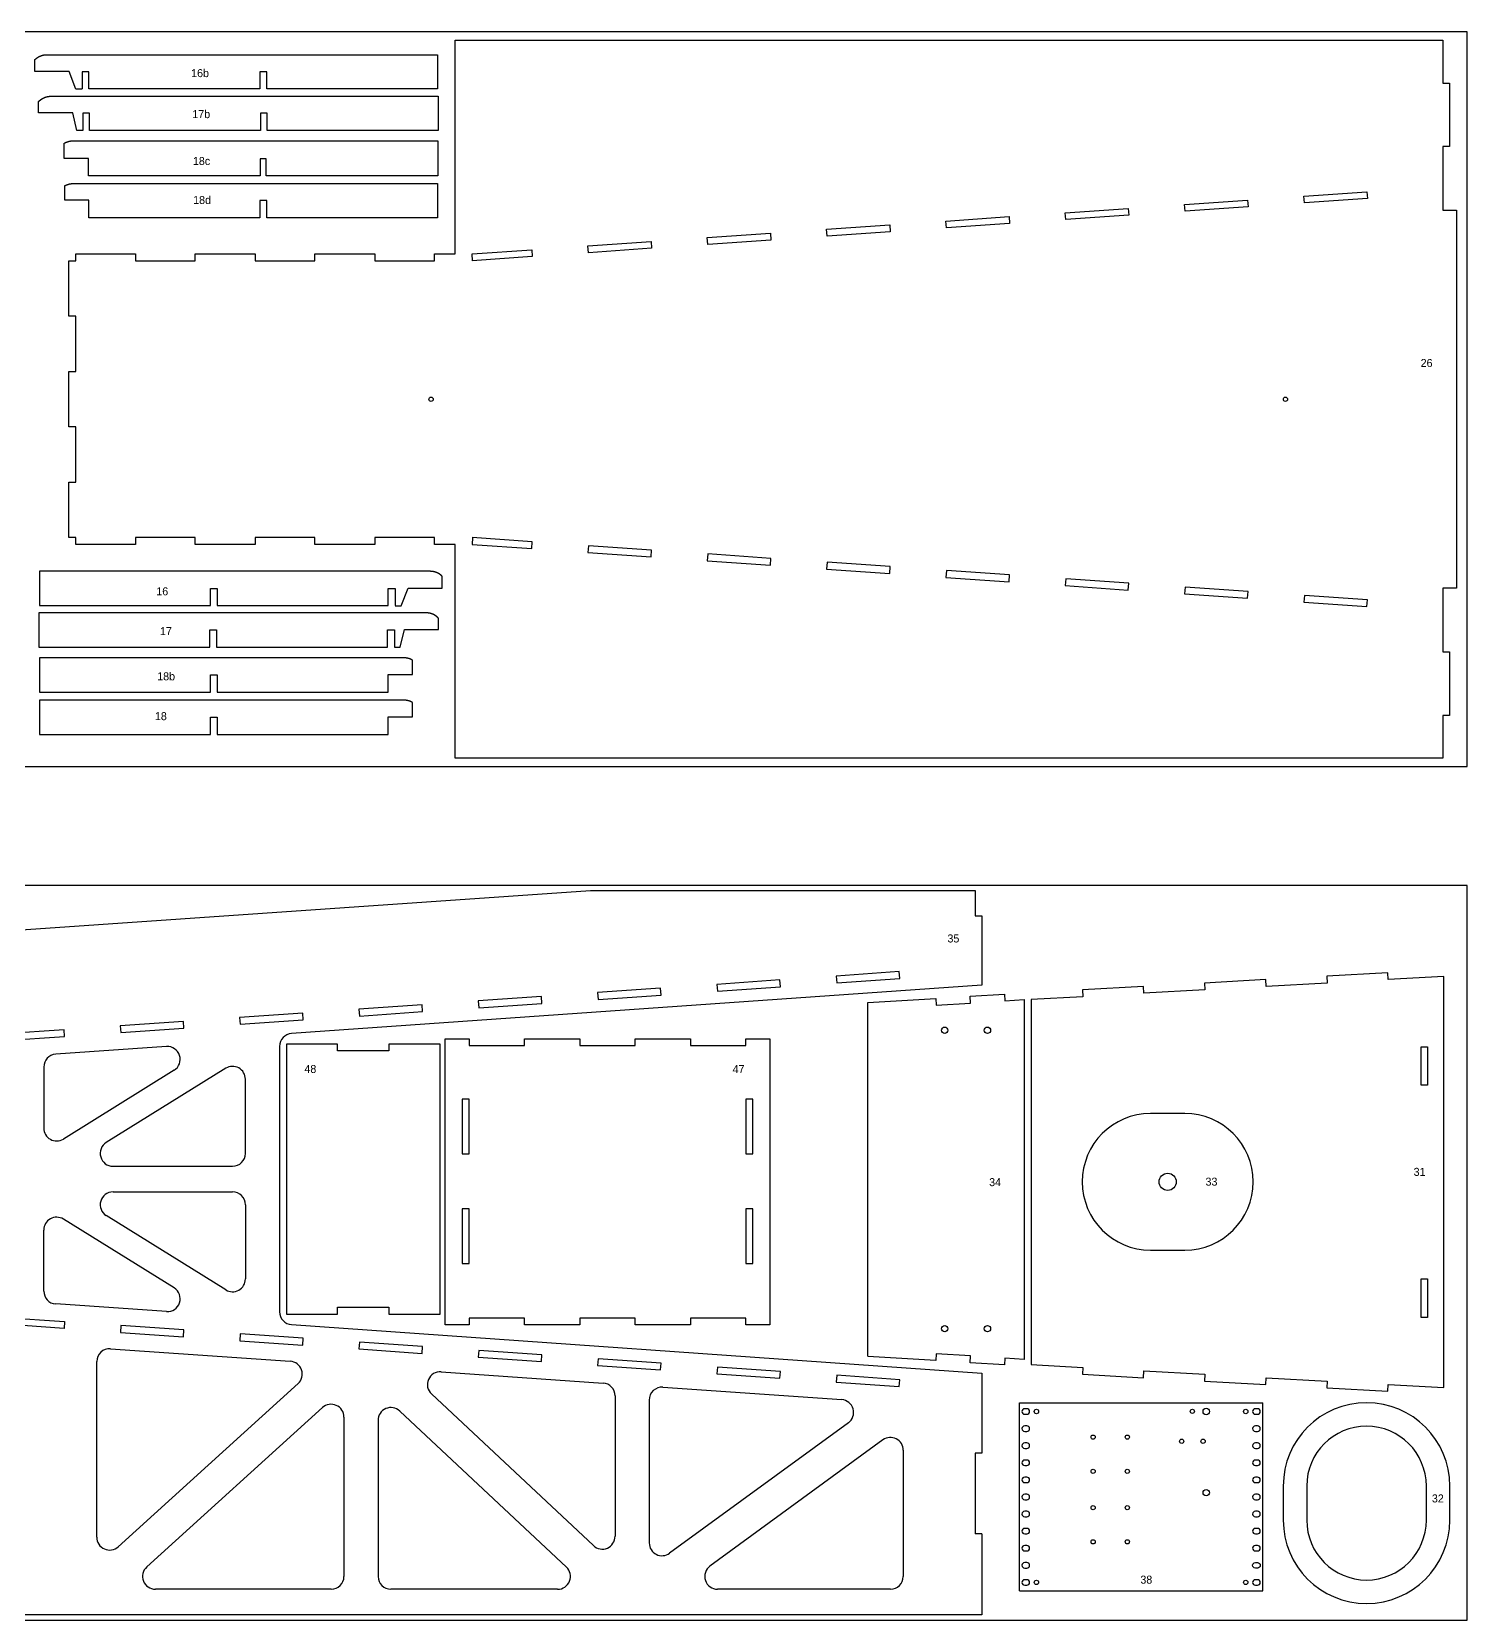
# Model space of a CAD drawing. Header units: inches. Extents: x -955 to -701, y -2104 to -1714.
# Drawn here: x -876.2 to -792.2, y -1899.4 to -1806.4 of the extents above; entities that cross this region are included whole.
import ezdxf

# ---------------------------------------------------------------- set-up
doc = ezdxf.new("R2010")
doc.units = ezdxf.units.IN
doc.header["$LTSCALE"] = 0.1
doc.header["$MEASUREMENT"] = 0
doc.layers.add('cockpit', color=1, linetype='Continuous', lineweight=20)
doc.layers.add('pic', color=1, linetype='Continuous')

msp = doc.modelspace()

# ---------------------------------------------------------------- linework, layer by layer
at = {"color": 7, "linetype": 'Continuous', "lineweight": 25}
for p, q in [((-868.28422, -1865.82681), (-874.76867, -1866.27737)), ((-875.46668, -1867.02557), (-875.46668, -1870.60105)), ((-867.83662, -1867.21218), (-874.32107, -1871.23822)), ((-864.81229, -1867.10004), (-871.8106, -1871.44513)), ((-863.66668, -1872.08231), (-863.66668, -1867.73722)), ((-871.41499, -1872.83231), (-864.41668, -1872.83231)), ((-871.41499, -1874.33231), (-864.41668, -1874.33231)), ((-863.66668, -1875.08231), (-863.66668, -1879.42739)), ((-875.46668, -1880.13904), (-875.46668, -1876.56356)), ((-867.83662, -1879.95243), (-874.32107, -1875.92639)), ((-864.81229, -1880.06457), (-871.8106, -1875.71948)), ((-868.28422, -1881.3378), (-874.76867, -1880.88724)), ((-871.56469, -1883.51536), (-861.03787, -1884.24681)), ((-872.36668, -1894.54059), (-872.36668, -1884.26356)), ((-852.21417, -1884.85992), (-842.73136, -1885.51882)), ((-860.58606, -1885.5506), (-871.11288, -1895.09618)), ((-839.23136, -1885.76202), (-828.76713, -1886.48912)), ((-843.29587, -1895.0316), (-852.77868, -1886.15568)), ((-842.03335, -1886.26702), (-842.03335, -1894.48403)), ((-840.03335, -1886.51021), (-840.03335, -1894.86991)), ((-818.37239, -1886.68332), (-804.12239, -1886.68332)), ((-818.37239, -1897.68332), (-818.37239, -1886.68332)), ((-804.12239, -1897.68332), (-804.12239, -1886.68332)), ((-859.15382, -1886.95169), (-869.4382, -1896.27743)), ((-857.90001, -1887.50728), (-857.90001, -1896.83302)), ((-855.90001, -1887.7028), (-855.90001, -1896.83302)), ((-844.88299, -1896.28546), (-854.63749, -1887.15524)), ((-828.37714, -1887.84325), (-838.84138, -1895.47585)), ((-826.35865, -1888.84646), (-836.47742, -1896.22708)), ((-825.16668, -1889.4524), (-825.16668, -1896.83302)), ((-820.56668, -1894.3474), (-820.96668, -1894.3474)), ((-858.65001, -1897.58302), (-868.9344, -1897.58302)), ((-845.39551, -1897.58302), (-855.15001, -1897.58302)), ((-825.91668, -1897.58302), (-836.03545, -1897.58302)), ((-818.37239, -1897.68332), (-804.12239, -1897.68332))]:
    msp.add_line(p, q, dxfattribs=at)
for points in [[(-873.2219, -1809.81088), (-873.58498, -1809.81088), (-873.98643, -1808.77003), (-875.98643, -1808.77003), (-875.98643, -1808.08445), (-875.98217, -1808.08013), (-875.97789, -1808.07584), (-875.97358, -1808.07157), (-875.96923, -1808.06733), (-875.96486, -1808.06312), (-875.96047, -1808.05893), (-875.95604, -1808.05476), (-875.95159, -1808.05063), (-875.9471, -1808.04651), (-875.9426, -1808.04243), (-875.93806, -1808.03837), (-875.9335, -1808.03434), (-875.92891, -1808.03034), (-875.9243, -1808.02636), (-875.91966, -1808.02241), (-875.91499, -1808.01849), (-875.9103, -1808.0146), (-875.90558, -1808.01073), (-875.90084, -1808.0069), (-875.89608, -1808.00309), (-875.89129, -1807.99931), (-875.88648, -1807.99556), (-875.88164, -1807.99184), (-875.87679, -1807.98815), (-875.8719, -1807.98449), (-875.867, -1807.98086), (-875.86207, -1807.97726), (-875.85713, -1807.97369), (-875.85216, -1807.97015), (-875.84716, -1807.96664), (-875.84215, -1807.96316), (-875.83712, -1807.95971), (-875.83206, -1807.9563), (-875.82699, -1807.95291), (-875.82189, -1807.94956), (-875.81678, -1807.94624), (-875.81165, -1807.94295), (-875.80649, -1807.93969), (-875.80132, -1807.93647), (-875.79613, -1807.93328), (-875.79092, -1807.93012), (-875.7857, -1807.92699), (-875.78045, -1807.9239), (-875.77519, -1807.92084), (-875.76991, -1807.91782), (-875.76461, -1807.91483), (-875.7593, -1807.91187), (-875.75397, -1807.90895), (-875.74863, -1807.90606), (-875.74326, -1807.90321), (-875.73789, -1807.90039), (-875.7325, -1807.89761), (-875.72709, -1807.89487), (-875.72167, -1807.89215), (-875.71623, -1807.88948), (-875.71077, -1807.88684), (-875.7053, -1807.88423), (-875.6998, -1807.88165), (-875.69429, -1807.87911), (-875.68876, -1807.8766), (-875.68321, -1807.87413), (-875.67764, -1807.87168), (-875.67206, -1807.86928), (-875.66646, -1807.8669), (-875.66084, -1807.86457), (-875.65521, -1807.86226), (-875.64956, -1807.85999), (-875.64389, -1807.85775), (-875.63821, -1807.85555), (-875.63251, -1807.85339), (-875.6268, -1807.85125), (-875.62108, -1807.84916), (-875.61534, -1807.8471), (-875.60959, -1807.84507), (-875.60383, -1807.84308), (-875.59805, -1807.84112), (-875.59226, -1807.8392), (-875.58646, -1807.83731), (-875.58064, -1807.83546), (-875.57482, -1807.83365), (-875.56898, -1807.83187), (-875.56313, -1807.83012), (-875.55727, -1807.82842), (-875.5514, -1807.82675), (-875.54553, -1807.82511), (-875.53964, -1807.82351), (-875.53374, -1807.82195), (-875.52783, -1807.82042), (-875.52192, -1807.81893), (-875.516, -1807.81748), (-875.51007, -1807.81606), (-875.50413, -1807.81468), (-875.49818, -1807.81334), (-875.49223, -1807.81204), (-875.48627, -1807.81077), (-875.48031, -1807.80954), (-875.47434, -1807.80834), (-875.46836, -1807.80719), (-875.46238, -1807.80607), (-875.45639, -1807.80499), (-875.4504, -1807.80394), (-875.44441, -1807.80294), (-875.43841, -1807.80197), (-875.43241, -1807.80104), (-875.4264, -1807.80015), (-875.4204, -1807.79929), (-875.41438, -1807.79848), (-875.40837, -1807.7977), (-875.40537, -1807.79733), (-875.40385, -1807.79715), (-875.40233, -1807.79696), (-875.39624, -1807.79625), (-875.39014, -1807.79558), (-875.38403, -1807.79495), (-875.37792, -1807.79435), (-875.37181, -1807.7938), (-875.36569, -1807.79328), (-875.35957, -1807.7928), (-875.35344, -1807.79236), (-875.34732, -1807.79196), (-875.34119, -1807.79159), (-875.33505, -1807.79126), (-875.32892, -1807.79098), (-875.32278, -1807.79073), (-875.31665, -1807.79051), (-875.31051, -1807.79034), (-875.30438, -1807.79021), (-875.29824, -1807.79011), (-875.2921, -1807.79005), (-875.28597, -1807.79003), (-852.4219, -1807.79003), (-852.4219, -1809.79003), (-862.4219, -1809.79003), (-862.4219, -1808.79003), (-862.8219, -1808.79003), (-862.8219, -1809.79003), (-872.8219, -1809.79003), (-872.8219, -1808.79003), (-873.2219, -1808.79003), (-873.2219, -1809.79003)], [(-850.36953, -1819.84805), (-850.39719, -1819.44971), (-846.90613, -1819.20723), (-846.87846, -1819.60557), (-850.39719, -1819.84997)], [(-850.36953, -1836.04994), (-850.39719, -1836.44828), (-846.90613, -1836.69076), (-846.87846, -1836.29242), (-850.39719, -1836.04802)], [(-854.91021, -1840.04152), (-854.54713, -1840.04152), (-854.14568, -1839.00067), (-852.14568, -1839.00067), (-852.14568, -1838.31509), (-852.14993, -1838.31077), (-852.15422, -1838.30648), (-852.15853, -1838.30221), (-852.16287, -1838.29797), (-852.16724, -1838.29376), (-852.17164, -1838.28957), (-852.17606, -1838.2854), (-852.18052, -1838.28127), (-852.185, -1838.27715), (-852.18951, -1838.27307), (-852.19404, -1838.26901), (-852.19861, -1838.26498), (-852.20319, -1838.26098), (-852.20781, -1838.257), (-852.21245, -1838.25305), (-852.21711, -1838.24913), (-852.2218, -1838.24524), (-852.22652, -1838.24137), (-852.23126, -1838.23754), (-852.23602, -1838.23373), (-852.24081, -1838.22995), (-852.24562, -1838.2262), (-852.25046, -1838.22248), (-852.25532, -1838.21879), (-852.2602, -1838.21513), (-852.2651, -1838.2115), (-852.27003, -1838.2079), (-852.27498, -1838.20433), (-852.27995, -1838.20079), (-852.28494, -1838.19728), (-852.28995, -1838.1938), (-852.29499, -1838.19035), (-852.30004, -1838.18694), (-852.30511, -1838.18355), (-852.31021, -1838.1802), (-852.31532, -1838.17688), (-852.32046, -1838.17359), (-852.32561, -1838.17033), (-852.33078, -1838.16711), (-852.33597, -1838.16392), (-852.34118, -1838.16076), (-852.34641, -1838.15763), (-852.35165, -1838.15454), (-852.35692, -1838.15148), (-852.36219, -1838.14846), (-852.36749, -1838.14547), (-852.3728, -1838.14251), (-852.37813, -1838.13959), (-852.38348, -1838.1367), (-852.38884, -1838.13385), (-852.39422, -1838.13104), (-852.39961, -1838.12825), (-852.40502, -1838.12551), (-852.41044, -1838.12279), (-852.41587, -1838.12012), (-852.42133, -1838.11748), (-852.42681, -1838.11487), (-852.4323, -1838.11229), (-852.43781, -1838.10975), (-852.44335, -1838.10724), (-852.44889, -1838.10477), (-852.45446, -1838.10232), (-852.46005, -1838.09992), (-852.46565, -1838.09754), (-852.47126, -1838.09521), (-852.4769, -1838.0929), (-852.48255, -1838.09063), (-852.48821, -1838.08839), (-852.49389, -1838.08619), (-852.49959, -1838.08403), (-852.5053, -1838.08189), (-852.51102, -1838.0798), (-852.51676, -1838.07774), (-852.52251, -1838.07571), (-852.52828, -1838.07372), (-852.53406, -1838.07176), (-852.53985, -1838.06984), (-852.54565, -1838.06795), (-852.55146, -1838.0661), (-852.55729, -1838.06429), (-852.56312, -1838.06251), (-852.56897, -1838.06076), (-852.57483, -1838.05906), (-852.5807, -1838.05739), (-852.58658, -1838.05575), (-852.59247, -1838.05415), (-852.59836, -1838.05259), (-852.60427, -1838.05106), (-852.61018, -1838.04957), (-852.61611, -1838.04812), (-852.62204, -1838.0467), (-852.62797, -1838.04532), (-852.63392, -1838.04398), (-852.63987, -1838.04268), (-852.64583, -1838.04141), (-852.6518, -1838.04018), (-852.65777, -1838.03898), (-852.66374, -1838.03783), (-852.66972, -1838.03671), (-852.67571, -1838.03563), (-852.6817, -1838.03458), (-852.68769, -1838.03358), (-852.69369, -1838.03261), (-852.6997, -1838.03168), (-852.7057, -1838.03079), (-852.71171, -1838.02994), (-852.71772, -1838.02912), (-852.72373, -1838.02834), (-852.72674, -1838.02797), (-852.72825, -1838.02779), (-852.72977, -1838.0276), (-852.73587, -1838.02689), (-852.74197, -1838.02622), (-852.74807, -1838.02559), (-852.75418, -1838.025), (-852.7603, -1838.02444), (-852.76641, -1838.02392), (-852.77254, -1838.02344), (-852.77866, -1838.023), (-852.78479, -1838.0226), (-852.79092, -1838.02223), (-852.79705, -1838.0219), (-852.80318, -1838.02162), (-852.80932, -1838.02137), (-852.81545, -1838.02115), (-852.82159, -1838.02098), (-852.82773, -1838.02085), (-852.83387, -1838.02075), (-852.84, -1838.02069), (-852.84614, -1838.02067), (-875.71021, -1838.02067), (-875.71021, -1840.02067), (-865.71021, -1840.02067), (-865.71021, -1839.02067), (-865.31021, -1839.02067), (-865.31021, -1840.02067), (-855.31021, -1840.02067), (-855.31021, -1839.02067), (-854.91021, -1839.02067), (-854.91021, -1840.02067)], [(-827.24151, -1883.94371), (-827.24151, -1863.25763), (-823.25658, -1863.00692), (-823.23146, -1863.40608), (-821.22644, -1863.27994), (-821.25155, -1862.88078), (-819.24653, -1862.75464), (-819.22142, -1863.1538), (-818.09657, -1863.08303), (-818.09657, -1884.13003), (-819.22142, -1884.05926), (-819.24653, -1884.45843), (-821.25155, -1884.33228), (-821.22644, -1883.93312), (-823.23146, -1883.80698), (-823.25658, -1884.20614), (-827.24224, -1883.95539)]]:
    msp.add_lwpolyline(points, dxfattribs=at)
for points in [[(-793.59719, -1846.44828), (-793.59719, -1848.94828), (-851.39719, -1848.94828), (-851.39719, -1836.44828), (-852.59719, -1836.44828), (-852.59719, -1836.04802), (-856.09719, -1836.04802), (-856.09719, -1836.44802), (-859.59719, -1836.44802), (-859.59719, -1836.04802), (-863.09719, -1836.04802), (-863.09719, -1836.44828), (-866.59719, -1836.44828), (-866.59719, -1836.04802), (-870.09719, -1836.04802), (-870.09719, -1836.44828), (-873.59719, -1836.44828), (-873.59719, -1836.04802), (-873.99719, -1836.04802), (-873.99719, -1832.80899), (-873.59719, -1832.80899), (-873.59719, -1829.56851), (-873.99719, -1829.56851), (-873.99719, -1826.32948), (-873.59719, -1826.32948), (-873.59719, -1823.08899), (-873.99719, -1823.08899), (-873.99719, -1819.84997), (-873.59719, -1819.84997), (-873.59719, -1819.44971), (-870.09719, -1819.44971), (-870.09719, -1819.84997), (-866.59719, -1819.84997), (-866.59719, -1819.44971), (-863.09719, -1819.44971), (-863.09719, -1819.84997), (-859.59719, -1819.84997), (-859.59719, -1819.44997), (-856.09719, -1819.44997), (-856.09719, -1819.84997), (-852.59719, -1819.84997), (-852.59719, -1819.44971), (-851.39719, -1819.44971), (-851.39719, -1806.94971), (-793.59719, -1806.94971), (-793.59719, -1809.44971), (-793.19719, -1809.44971), (-793.19719, -1813.16835), (-793.59719, -1813.16835), (-793.59719, -1816.88699), (-792.79719, -1816.88699), (-792.79719, -1839.01099), (-793.59719, -1839.01099), (-793.59719, -1842.72964), (-793.19719, -1842.72964), (-793.19719, -1846.44828)], [(-873.18361, -1811.22038), (-873.18361, -1812.22038), (-873.52644, -1812.22038), (-873.77508, -1811.20038), (-875.77508, -1811.20038), (-875.77508, -1810.54588), (-875.77294, -1810.5435), (-875.77079, -1810.54114), (-875.76863, -1810.53877), (-875.76647, -1810.53642), (-875.76429, -1810.53407), (-875.76211, -1810.53173), (-875.75992, -1810.52939), (-875.75772, -1810.52706), (-875.75552, -1810.52474), (-875.7533, -1810.52242), (-875.75108, -1810.52012), (-875.74885, -1810.51781), (-875.74661, -1810.51552), (-875.74436, -1810.51323), (-875.74211, -1810.51095), (-875.73985, -1810.50868), (-875.73757, -1810.50641), (-875.7353, -1810.50415), (-875.73301, -1810.5019), (-875.73071, -1810.49965), (-875.72841, -1810.49742), (-875.7261, -1810.49519), (-875.72379, -1810.49296), (-875.72146, -1810.49075), (-875.71913, -1810.48854), (-875.71679, -1810.48633), (-875.71444, -1810.48414), (-875.71208, -1810.48195), (-875.70972, -1810.47977), (-875.70735, -1810.4776), (-875.70497, -1810.47544), (-875.70259, -1810.47328), (-875.7002, -1810.47113), (-875.6978, -1810.46899), (-875.69539, -1810.46685), (-875.69298, -1810.46473), (-875.69056, -1810.46261), (-875.68813, -1810.4605), (-875.6857, -1810.45839), (-875.68325, -1810.4563), (-875.68081, -1810.45421), (-875.67835, -1810.45213), (-875.67589, -1810.45006), (-875.67342, -1810.44799), (-875.67094, -1810.44594), (-875.66846, -1810.44389), (-875.66597, -1810.44185), (-875.66347, -1810.43981), (-875.66097, -1810.43779), (-875.65846, -1810.43577), (-875.65595, -1810.43377), (-875.65342, -1810.43177), (-875.6509, -1810.42977), (-875.64836, -1810.42779), (-875.64582, -1810.42581), (-875.64327, -1810.42385), (-875.64072, -1810.42189), (-875.63816, -1810.41994), (-875.63559, -1810.418), (-875.63302, -1810.41606), (-875.63044, -1810.41414), (-875.62785, -1810.41222), (-875.62526, -1810.41031), (-875.62266, -1810.40841), (-875.62006, -1810.40652), (-875.61745, -1810.40464), (-875.61484, -1810.40276), (-875.61222, -1810.4009), (-875.60959, -1810.39904), (-875.60696, -1810.39719), (-875.60432, -1810.39536), (-875.60167, -1810.39352), (-875.59902, -1810.3917), (-875.59637, -1810.38989), (-875.59371, -1810.38809), (-875.59104, -1810.38629), (-875.58837, -1810.38451), (-875.58569, -1810.38273), (-875.58301, -1810.38096), (-875.58032, -1810.3792), (-875.57763, -1810.37745), (-875.57493, -1810.37571), (-875.57223, -1810.37398), (-875.56952, -1810.37226), (-875.5668, -1810.37054), (-875.56409, -1810.36884), (-875.56136, -1810.36715), (-875.55863, -1810.36546), (-875.5559, -1810.36378), (-875.55316, -1810.36212), (-875.55041, -1810.36046), (-875.54766, -1810.35881), (-875.54491, -1810.35717), (-875.54215, -1810.35555), (-875.53939, -1810.35393), (-875.53662, -1810.35232), (-875.53385, -1810.35072), (-875.53107, -1810.34913), (-875.52829, -1810.34754), (-875.5255, -1810.34597), (-875.52271, -1810.34441), (-875.51991, -1810.34286), (-875.51711, -1810.34132), (-875.51431, -1810.33979), (-875.5115, -1810.33826), (-875.50868, -1810.33675), (-875.50585, -1810.33524), (-875.50303, -1810.33374), (-875.50019, -1810.33226), (-875.49735, -1810.33078), (-875.49451, -1810.32931), (-875.49166, -1810.32785), (-875.4888, -1810.3264), (-875.48594, -1810.32496), (-875.48307, -1810.32352), (-875.4802, -1810.3221), (-875.47732, -1810.32068), (-875.47444, -1810.31928), (-875.47155, -1810.31788), (-875.46865, -1810.3165), (-875.46576, -1810.31512), (-875.46285, -1810.31375), (-875.45994, -1810.31239), (-875.45703, -1810.31104), (-875.45411, -1810.3097), (-875.45119, -1810.30837), (-875.44826, -1810.30705), (-875.44533, -1810.30574), (-875.44239, -1810.30444), (-875.43945, -1810.30314), (-875.4365, -1810.30186), (-875.43355, -1810.30058), (-875.4306, -1810.29932), (-875.42764, -1810.29806), (-875.42467, -1810.29682), (-875.4217, -1810.29558), (-875.41873, -1810.29435), (-875.41575, -1810.29314), (-875.41277, -1810.29193), (-875.40979, -1810.29073), (-875.4068, -1810.28954), (-875.4038, -1810.28836), (-875.4008, -1810.28719), (-875.3978, -1810.28603), (-875.3948, -1810.28488), (-875.39179, -1810.28374), (-875.38877, -1810.28261), (-875.38576, -1810.28149), (-875.38274, -1810.28038), (-875.37971, -1810.27928), (-875.37668, -1810.27819), (-875.37365, -1810.2771), (-875.37062, -1810.27603), (-875.36758, -1810.27497), (-875.36454, -1810.27392), (-875.36149, -1810.27287), (-875.35844, -1810.27184), (-875.35539, -1810.27082), (-875.35233, -1810.26981), (-875.34927, -1810.2688), (-875.34621, -1810.26781), (-875.34315, -1810.26683), (-875.34008, -1810.26585), (-875.33701, -1810.26489), (-875.33394, -1810.26394), (-875.33086, -1810.26299), (-875.32778, -1810.26206), (-875.3247, -1810.26114), (-875.32161, -1810.26022), (-875.31852, -1810.25932), (-875.31543, -1810.25843), (-875.31234, -1810.25754), (-875.30924, -1810.25667), (-875.30615, -1810.25581), (-875.30305, -1810.25496), (-875.29994, -1810.25411), (-875.29684, -1810.25328), (-875.29373, -1810.25246), (-875.29062, -1810.25165), (-875.28751, -1810.25085), (-875.28439, -1810.25006), (-875.28128, -1810.24927), (-875.27816, -1810.2485), (-875.27504, -1810.24774), (-875.27192, -1810.24699), (-875.26879, -1810.24625), (-875.26567, -1810.24553), (-875.26254, -1810.24481), (-875.25941, -1810.2441), (-875.25628, -1810.2434), (-875.25314, -1810.24271), (-875.25001, -1810.24204), (-875.24687, -1810.24137), (-875.24373, -1810.24071), (-875.24059, -1810.24007), (-875.23745, -1810.23943), (-875.23431, -1810.23881), (-875.23117, -1810.23819), (-875.22802, -1810.23759), (-875.22487, -1810.237), (-875.22173, -1810.23641), (-875.21858, -1810.23584), (-875.21543, -1810.23528), (-875.21228, -1810.23473), (-875.20913, -1810.23419), (-875.20597, -1810.23366), (-875.20278, -1810.23314), (-875.19959, -1810.23262), (-875.1964, -1810.23212), (-875.1932, -1810.23163), (-875.19001, -1810.23114), (-875.18681, -1810.23067), (-875.18361, -1810.23021), (-875.1804, -1810.22976), (-875.1772, -1810.22932), (-875.17399, -1810.22889), (-875.17079, -1810.22847), (-875.16758, -1810.22806), (-875.16437, -1810.22766), (-875.16115, -1810.22728), (-875.15794, -1810.2269), (-875.15472, -1810.22653), (-875.15151, -1810.22618), (-875.14829, -1810.22583), (-875.14507, -1810.2255), (-875.14185, -1810.22517), (-875.13863, -1810.22486), (-875.13541, -1810.22456), (-875.13218, -1810.22426), (-875.12896, -1810.22398), (-875.12573, -1810.22371), (-875.12251, -1810.22345), (-875.11928, -1810.2232), (-875.11605, -1810.22296), (-875.11282, -1810.22273), (-875.10959, -1810.22251), (-875.10636, -1810.2223), (-875.10313, -1810.22211), (-875.0999, -1810.22192), (-875.09667, -1810.22174), (-875.09344, -1810.22158), (-875.09021, -1810.22142), (-875.08697, -1810.22128), (-875.08374, -1810.22115), (-875.08051, -1810.22102), (-875.07728, -1810.22091), (-875.07404, -1810.22081), (-875.07081, -1810.22072), (-875.06758, -1810.22064), (-875.06434, -1810.22057), (-875.06111, -1810.22051), (-875.05788, -1810.22046), (-875.05464, -1810.22043), (-875.05141, -1810.2204), (-875.04818, -1810.22038), (-875.04495, -1810.22038), (-852.38361, -1810.22038), (-852.38361, -1812.22038), (-862.38361, -1812.22038), (-862.38361, -1811.22038), (-862.78361, -1811.22038), (-862.78361, -1812.22038), (-872.78361, -1812.22038), (-872.78361, -1811.22038)], [(-862.7969, -1813.87842), (-862.7969, -1814.87842), (-872.8469, -1814.87842), (-872.8469, -1813.85841), (-874.26813, -1813.85841), (-874.26813, -1812.97092), (-874.25203, -1812.96169), (-874.24844, -1812.95966), (-874.24485, -1812.95764), (-874.24124, -1812.95563), (-874.23762, -1812.95364), (-874.234, -1812.95166), (-874.23036, -1812.94969), (-874.22672, -1812.94775), (-874.22307, -1812.94581), (-874.21941, -1812.94389), (-874.21574, -1812.94199), (-874.21206, -1812.9401), (-874.20838, -1812.93822), (-874.20468, -1812.93636), (-874.20098, -1812.93452), (-874.19727, -1812.93269), (-874.19355, -1812.93087), (-874.18982, -1812.92907), (-874.18608, -1812.92729), (-874.18234, -1812.92551), (-874.17859, -1812.92376), (-874.17483, -1812.92202), (-874.17106, -1812.92029), (-874.16729, -1812.91858), (-874.16351, -1812.91689), (-874.15972, -1812.91521), (-874.15592, -1812.91354), (-874.15212, -1812.91189), (-874.14831, -1812.91026), (-874.1445, -1812.90864), (-874.14067, -1812.90704), (-874.13684, -1812.90545), (-874.133, -1812.90388), (-874.12916, -1812.90232), (-874.12531, -1812.90078), (-874.12145, -1812.89925), (-874.11759, -1812.89774), (-874.11372, -1812.89624), (-874.10985, -1812.89476), (-874.10597, -1812.8933), (-874.10208, -1812.89185), (-874.09819, -1812.89042), (-874.09429, -1812.889), (-874.09039, -1812.8876), (-874.08648, -1812.88621), (-874.08256, -1812.88484), (-874.07864, -1812.88349), (-874.07471, -1812.88215), (-874.07078, -1812.88083), (-874.06685, -1812.87953), (-874.06291, -1812.87823), (-874.05896, -1812.87696), (-874.05501, -1812.8757), (-874.05106, -1812.87446), (-874.0471, -1812.87323), (-874.04313, -1812.87203), (-874.03916, -1812.87083), (-874.03519, -1812.86965), (-874.03121, -1812.86849), (-874.02723, -1812.86735), (-874.02324, -1812.86622), (-874.01925, -1812.86511), (-874.01526, -1812.86401), (-874.01126, -1812.86293), (-874.00726, -1812.86187), (-874.00326, -1812.86082), (-873.99925, -1812.85979), (-873.99524, -1812.85878), (-873.99122, -1812.85778), (-873.9872, -1812.8568), (-873.98318, -1812.85584), (-873.97916, -1812.85489), (-873.97513, -1812.85396), (-873.9711, -1812.85305), (-873.96707, -1812.85215), (-873.96303, -1812.85127), (-873.95899, -1812.85041), (-873.95495, -1812.84956), (-873.95091, -1812.84873), (-873.94686, -1812.84792), (-873.94282, -1812.84712), (-873.93877, -1812.84634), (-873.93471, -1812.84558), (-873.93061, -1812.84483), (-873.92652, -1812.8441), (-873.92242, -1812.84338), (-873.91831, -1812.84268), (-873.9142, -1812.84199), (-873.91009, -1812.84132), (-873.90598, -1812.84067), (-873.90186, -1812.84004), (-873.89774, -1812.83942), (-873.89362, -1812.83882), (-873.88949, -1812.83823), (-873.88536, -1812.83767), (-873.88123, -1812.83712), (-873.87709, -1812.83658), (-873.87296, -1812.83606), (-873.86882, -1812.83556), (-873.86468, -1812.83508), (-873.86054, -1812.83462), (-873.85639, -1812.83417), (-873.85224, -1812.83373), (-873.8481, -1812.83332), (-873.84395, -1812.83292), (-873.83979, -1812.83254), (-873.83564, -1812.83217), (-873.83149, -1812.83182), (-873.82733, -1812.83149), (-873.82317, -1812.83118), (-873.81901, -1812.83088), (-873.81485, -1812.8306), (-873.81069, -1812.83034), (-873.80653, -1812.83009), (-873.80237, -1812.82986), (-873.79821, -1812.82965), (-873.79405, -1812.82945), (-873.78988, -1812.82927), (-873.78572, -1812.82911), (-873.78156, -1812.82897), (-873.77739, -1812.82884), (-873.77323, -1812.82873), (-873.76906, -1812.82863), (-873.7649, -1812.82856), (-873.76074, -1812.8285), (-873.75657, -1812.82845), (-873.75241, -1812.82843), (-873.74827, -1812.82842), (-852.3969, -1812.82842), (-852.3969, -1814.87842), (-862.4469, -1814.87842), (-862.4469, -1813.87842)], [(-862.8219, -1816.33122), (-862.8219, -1817.33122), (-872.8219, -1817.33122), (-872.8219, -1816.31121), (-874.24313, -1816.31121), (-874.24313, -1815.46321), (-874.23965, -1815.46121), (-874.23615, -1815.45923), (-874.23264, -1815.45726), (-874.22913, -1815.4553), (-874.2256, -1815.45336), (-874.22207, -1815.45143), (-874.21853, -1815.44952), (-874.21497, -1815.44762), (-874.21141, -1815.44573), (-874.20785, -1815.44386), (-874.20427, -1815.442), (-874.20068, -1815.44016), (-874.19709, -1815.43833), (-874.19348, -1815.43652), (-874.18987, -1815.43472), (-874.18625, -1815.43293), (-874.18263, -1815.43116), (-874.17899, -1815.42941), (-874.17535, -1815.42766), (-874.1717, -1815.42594), (-874.16804, -1815.42423), (-874.16437, -1815.42253), (-874.1607, -1815.42084), (-874.15702, -1815.41918), (-874.15333, -1815.41752), (-874.14963, -1815.41588), (-874.14593, -1815.41426), (-874.14222, -1815.41265), (-874.1385, -1815.41106), (-874.13478, -1815.40948), (-874.13105, -1815.40791), (-874.12731, -1815.40636), (-874.12357, -1815.40483), (-874.11982, -1815.40331), (-874.11606, -1815.4018), (-874.1123, -1815.40032), (-874.10853, -1815.39884), (-874.10476, -1815.39738), (-874.10098, -1815.39594), (-874.09719, -1815.39451), (-874.0934, -1815.3931), (-874.0896, -1815.3917), (-874.0858, -1815.39032), (-874.08199, -1815.38895), (-874.07817, -1815.3876), (-874.07435, -1815.38626), (-874.07053, -1815.38494), (-874.0667, -1815.38363), (-874.06286, -1815.38234), (-874.05902, -1815.38107), (-874.05518, -1815.37981), (-874.05133, -1815.37857), (-874.04747, -1815.37734), (-874.04361, -1815.37613), (-874.03975, -1815.37493), (-874.03588, -1815.37375), (-874.03201, -1815.37259), (-874.02813, -1815.37144), (-874.02425, -1815.37031), (-874.02037, -1815.36919), (-874.01648, -1815.36809), (-874.01259, -1815.367), (-874.00869, -1815.36594), (-874.00479, -1815.36488), (-874.00089, -1815.36385), (-873.99699, -1815.36282), (-873.99308, -1815.36182), (-873.98916, -1815.36083), (-873.98525, -1815.35986), (-873.98133, -1815.3589), (-873.97741, -1815.35796), (-873.97348, -1815.35704), (-873.96955, -1815.35613), (-873.96562, -1815.35524), (-873.96169, -1815.35437), (-873.95776, -1815.35351), (-873.95382, -1815.35267), (-873.94988, -1815.35184), (-873.94594, -1815.35103), (-873.94199, -1815.35024), (-873.93805, -1815.34947), (-873.9341, -1815.34871), (-873.93014, -1815.34796), (-873.92615, -1815.34723), (-873.92215, -1815.34651), (-873.91815, -1815.34581), (-873.91415, -1815.34513), (-873.91014, -1815.34446), (-873.90613, -1815.34381), (-873.90212, -1815.34317), (-873.8981, -1815.34255), (-873.89408, -1815.34195), (-873.89006, -1815.34137), (-873.88604, -1815.3408), (-873.88201, -1815.34024), (-873.87798, -1815.3397), (-873.87394, -1815.33918), (-873.86991, -1815.33868), (-873.86587, -1815.33819), (-873.86183, -1815.33772), (-873.85779, -1815.33727), (-873.85375, -1815.33683), (-873.8497, -1815.3364), (-873.84565, -1815.336), (-873.8416, -1815.33561), (-873.83755, -1815.33524), (-873.8335, -1815.33488), (-873.82945, -1815.33454), (-873.82539, -1815.33422), (-873.82134, -1815.33391), (-873.81728, -1815.33362), (-873.81322, -1815.33335), (-873.80916, -1815.33309), (-873.8051, -1815.33285), (-873.80104, -1815.33263), (-873.79698, -1815.33242), (-873.79292, -1815.33223), (-873.78886, -1815.33205), (-873.7848, -1815.33189), (-873.78074, -1815.33175), (-873.77668, -1815.33163), (-873.77261, -1815.33152), (-873.76855, -1815.33143), (-873.76449, -1815.33135), (-873.76043, -1815.3313), (-873.75637, -1815.33125), (-873.75231, -1815.33123), (-873.74825, -1815.33122), (-852.4219, -1815.33122), (-852.4219, -1817.33122), (-862.4219, -1817.33122), (-862.4219, -1816.33122)], [(-801.72164, -1816.06886), (-798.03121, -1815.81253), (-798.00354, -1816.21087), (-801.69397, -1816.46719)], [(-815.68799, -1817.03892), (-811.99547, -1816.78245), (-811.9678, -1817.18078), (-815.66032, -1817.43725)], [(-808.67714, -1816.95222), (-808.70481, -1816.55389), (-805.01334, -1816.29749), (-804.98567, -1816.69582)], [(-829.62667, -1818.40731), (-829.65434, -1818.00898), (-825.95973, -1817.75236), (-825.93207, -1818.1507)], [(-822.6435, -1817.92228), (-822.67116, -1817.52395), (-818.9776, -1817.2674), (-818.94993, -1817.66574)], [(-843.59302, -1819.37737), (-843.62069, -1818.97904), (-839.924, -1818.72228), (-839.89633, -1819.12061)], [(-836.60985, -1818.89234), (-836.63752, -1818.49401), (-832.94186, -1818.23732), (-832.9142, -1818.63565)], [(-843.59302, -1836.52062), (-843.62069, -1836.91895), (-839.924, -1837.17571), (-839.89633, -1836.77738)], [(-836.60985, -1837.00565), (-836.63752, -1837.40398), (-832.94186, -1837.66067), (-832.9142, -1837.26234)], [(-829.62667, -1837.49068), (-829.65434, -1837.88901), (-825.95973, -1838.14563), (-825.93207, -1837.74729)], [(-822.6435, -1837.97571), (-822.67116, -1838.37404), (-818.9776, -1838.63058), (-818.94993, -1838.23225)], [(-815.68799, -1838.85907), (-811.99547, -1839.11554), (-811.9678, -1838.71721), (-815.66032, -1838.46074)], [(-808.67714, -1838.94577), (-808.70481, -1839.3441), (-805.01334, -1839.6005), (-804.98567, -1839.20216)], [(-801.72164, -1839.82913), (-798.03121, -1840.08546), (-798.00354, -1839.68712), (-801.69397, -1839.4308)], [(-854.94849, -1841.45102), (-854.94849, -1842.45102), (-854.60567, -1842.45102), (-854.35703, -1841.43102), (-852.35703, -1841.43102), (-852.35703, -1840.77652), (-852.35917, -1840.77414), (-852.36132, -1840.77178), (-852.36347, -1840.76941), (-852.36564, -1840.76706), (-852.36781, -1840.76471), (-852.36999, -1840.76237), (-852.37218, -1840.76003), (-852.37438, -1840.7577), (-852.37659, -1840.75538), (-852.3788, -1840.75306), (-852.38102, -1840.75076), (-852.38325, -1840.74845), (-852.38549, -1840.74616), (-852.38774, -1840.74387), (-852.39, -1840.74159), (-852.39226, -1840.73932), (-852.39453, -1840.73705), (-852.39681, -1840.73479), (-852.39909, -1840.73254), (-852.40139, -1840.73029), (-852.40369, -1840.72806), (-852.406, -1840.72583), (-852.40832, -1840.7236), (-852.41064, -1840.72139), (-852.41298, -1840.71918), (-852.41532, -1840.71698), (-852.41766, -1840.71478), (-852.42002, -1840.71259), (-852.42238, -1840.71041), (-852.42475, -1840.70824), (-852.42713, -1840.70608), (-852.42951, -1840.70392), (-852.43191, -1840.70177), (-852.43431, -1840.69963), (-852.43671, -1840.69749), (-852.43912, -1840.69537), (-852.44155, -1840.69325), (-852.44397, -1840.69114), (-852.44641, -1840.68903), (-852.44885, -1840.68694), (-852.4513, -1840.68485), (-852.45375, -1840.68277), (-852.45622, -1840.6807), (-852.45869, -1840.67863), (-852.46116, -1840.67658), (-852.46364, -1840.67453), (-852.46613, -1840.67249), (-852.46863, -1840.67045), (-852.47113, -1840.66843), (-852.47364, -1840.66641), (-852.47616, -1840.66441), (-852.47868, -1840.66241), (-852.48121, -1840.66041), (-852.48374, -1840.65843), (-852.48629, -1840.65645), (-852.48883, -1840.65449), (-852.49139, -1840.65253), (-852.49395, -1840.65058), (-852.49651, -1840.64864), (-852.49909, -1840.6467), (-852.50167, -1840.64478), (-852.50425, -1840.64286), (-852.50684, -1840.64095), (-852.50944, -1840.63905), (-852.51204, -1840.63716), (-852.51465, -1840.63528), (-852.51727, -1840.6334), (-852.51989, -1840.63154), (-852.52251, -1840.62968), (-852.52515, -1840.62783), (-852.52779, -1840.626), (-852.53043, -1840.62416), (-852.53308, -1840.62234), (-852.53573, -1840.62053), (-852.53839, -1840.61873), (-852.54106, -1840.61693), (-852.54373, -1840.61515), (-852.54641, -1840.61337), (-852.54909, -1840.6116), (-852.55178, -1840.60984), (-852.55447, -1840.60809), (-852.55717, -1840.60635), (-852.55988, -1840.60462), (-852.56258, -1840.6029), (-852.5653, -1840.60118), (-852.56802, -1840.59948), (-852.57074, -1840.59779), (-852.57347, -1840.5961), (-852.57621, -1840.59442), (-852.57895, -1840.59276), (-852.58169, -1840.5911), (-852.58444, -1840.58945), (-852.58719, -1840.58781), (-852.58995, -1840.58619), (-852.59272, -1840.58457), (-852.59548, -1840.58296), (-852.59826, -1840.58136), (-852.60103, -1840.57977), (-852.60382, -1840.57818), (-852.6066, -1840.57661), (-852.6094, -1840.57505), (-852.61219, -1840.5735), (-852.61499, -1840.57196), (-852.6178, -1840.57043), (-852.62061, -1840.5689), (-852.62343, -1840.56739), (-852.62625, -1840.56588), (-852.62908, -1840.56438), (-852.63191, -1840.5629), (-852.63475, -1840.56142), (-852.6376, -1840.55995), (-852.64045, -1840.55849), (-852.6433, -1840.55704), (-852.64617, -1840.5556), (-852.64903, -1840.55416), (-852.65191, -1840.55274), (-852.65478, -1840.55132), (-852.65767, -1840.54992), (-852.66056, -1840.54852), (-852.66345, -1840.54714), (-852.66635, -1840.54576), (-852.66925, -1840.54439), (-852.67216, -1840.54303), (-852.67507, -1840.54168), (-852.67799, -1840.54034), (-852.68091, -1840.53901), (-852.68384, -1840.53769), (-852.68677, -1840.53638), (-852.68971, -1840.53508), (-852.69265, -1840.53378), (-852.6956, -1840.5325), (-852.69855, -1840.53122), (-852.70151, -1840.52996), (-852.70447, -1840.5287), (-852.70743, -1840.52746), (-852.7104, -1840.52622), (-852.71337, -1840.52499), (-852.71635, -1840.52378), (-852.71933, -1840.52257), (-852.72232, -1840.52137), (-852.72531, -1840.52018), (-852.7283, -1840.519), (-852.7313, -1840.51783), (-852.7343, -1840.51667), (-852.73731, -1840.51552), (-852.74032, -1840.51438), (-852.74333, -1840.51325), (-852.74635, -1840.51213), (-852.74937, -1840.51102), (-852.75239, -1840.50992), (-852.75542, -1840.50883), (-852.75845, -1840.50774), (-852.76149, -1840.50667), (-852.76453, -1840.50561), (-852.76757, -1840.50456), (-852.77061, -1840.50351), (-852.77366, -1840.50248), (-852.77672, -1840.50146), (-852.77977, -1840.50045), (-852.78283, -1840.49944), (-852.78589, -1840.49845), (-852.78896, -1840.49747), (-852.79202, -1840.49649), (-852.79509, -1840.49553), (-852.79817, -1840.49458), (-852.80124, -1840.49363), (-852.80432, -1840.4927), (-852.80741, -1840.49178), (-852.81049, -1840.49086), (-852.81358, -1840.48996), (-852.81667, -1840.48907), (-852.81976, -1840.48818), (-852.82286, -1840.48731), (-852.82596, -1840.48645), (-852.82906, -1840.4856), (-852.83216, -1840.48475), (-852.83527, -1840.48392), (-852.83837, -1840.4831), (-852.84148, -1840.48229), (-852.8446, -1840.48149), (-852.84771, -1840.4807), (-852.85083, -1840.47992), (-852.85394, -1840.47914), (-852.85707, -1840.47838), (-852.86019, -1840.47763), (-852.86331, -1840.47689), (-852.86644, -1840.47617), (-852.86957, -1840.47545), (-852.8727, -1840.47474), (-852.87583, -1840.47404), (-852.87896, -1840.47335), (-852.8821, -1840.47268), (-852.88523, -1840.47201), (-852.88837, -1840.47135), (-852.89151, -1840.47071), (-852.89465, -1840.47007), (-852.89779, -1840.46945), (-852.90094, -1840.46883), (-852.90408, -1840.46823), (-852.90723, -1840.46764), (-852.91038, -1840.46705), (-852.91353, -1840.46648), (-852.91668, -1840.46592), (-852.91983, -1840.46537), (-852.92298, -1840.46483), (-852.92613, -1840.4643), (-852.92932, -1840.46378), (-852.93251, -1840.46326), (-852.93571, -1840.46276), (-852.9389, -1840.46227), (-852.9421, -1840.46178), (-852.9453, -1840.46131), (-852.9485, -1840.46085), (-852.9517, -1840.4604), (-852.9549, -1840.45996), (-852.95811, -1840.45953), (-852.96132, -1840.45911), (-852.96453, -1840.4587), (-852.96774, -1840.4583), (-852.97095, -1840.45792), (-852.97416, -1840.45754), (-852.97738, -1840.45717), (-852.9806, -1840.45682), (-852.98381, -1840.45647), (-852.98703, -1840.45614), (-852.99025, -1840.45581), (-852.99347, -1840.4555), (-852.9967, -1840.4552), (-852.99992, -1840.4549), (-853.00315, -1840.45462), (-853.00637, -1840.45435), (-853.0096, -1840.45409), (-853.01282, -1840.45384), (-853.01605, -1840.4536), (-853.01928, -1840.45337), (-853.02251, -1840.45315), (-853.02574, -1840.45294), (-853.02897, -1840.45275), (-853.0322, -1840.45256), (-853.03543, -1840.45238), (-853.03866, -1840.45222), (-853.0419, -1840.45206), (-853.04513, -1840.45192), (-853.04836, -1840.45179), (-853.0516, -1840.45166), (-853.05483, -1840.45155), (-853.05806, -1840.45145), (-853.06129, -1840.45136), (-853.06453, -1840.45128), (-853.06776, -1840.45121), (-853.07099, -1840.45115), (-853.07423, -1840.4511), (-853.07746, -1840.45107), (-853.08069, -1840.45104), (-853.08392, -1840.45102), (-853.08716, -1840.45102), (-875.74849, -1840.45102), (-875.74849, -1842.45102), (-865.74849, -1842.45102), (-865.74849, -1841.45102), (-865.34849, -1841.45102), (-865.34849, -1842.45102), (-855.34849, -1842.45102), (-855.34849, -1841.45102)], [(-865.31021, -1844.08406), (-865.31021, -1845.08406), (-855.31021, -1845.08406), (-855.31021, -1844.06405), (-853.88897, -1844.06405), (-853.88897, -1843.21605), (-853.89246, -1843.21405), (-853.89596, -1843.21207), (-853.89946, -1843.21009), (-853.90298, -1843.20814), (-853.9065, -1843.2062), (-853.91003, -1843.20427), (-853.91358, -1843.20235), (-853.91713, -1843.20045), (-853.92069, -1843.19857), (-853.92426, -1843.1967), (-853.92784, -1843.19484), (-853.93142, -1843.193), (-853.93502, -1843.19117), (-853.93862, -1843.18936), (-853.94223, -1843.18756), (-853.94585, -1843.18577), (-853.94948, -1843.184), (-853.95311, -1843.18224), (-853.95676, -1843.1805), (-853.96041, -1843.17878), (-853.96407, -1843.17706), (-853.96773, -1843.17537), (-853.97141, -1843.17368), (-853.97509, -1843.17201), (-853.97878, -1843.17036), (-853.98247, -1843.16872), (-853.98617, -1843.1671), (-853.98988, -1843.16549), (-853.9936, -1843.16389), (-853.99732, -1843.16232), (-854.00105, -1843.16075), (-854.00479, -1843.1592), (-854.00853, -1843.15767), (-854.01228, -1843.15615), (-854.01604, -1843.15464), (-854.0198, -1843.15315), (-854.02357, -1843.15168), (-854.02735, -1843.15022), (-854.03113, -1843.14878), (-854.03491, -1843.14735), (-854.03871, -1843.14594), (-854.0425, -1843.14454), (-854.04631, -1843.14315), (-854.05012, -1843.14179), (-854.05393, -1843.14044), (-854.05775, -1843.1391), (-854.06158, -1843.13778), (-854.06541, -1843.13647), (-854.06924, -1843.13518), (-854.07308, -1843.13391), (-854.07693, -1843.13265), (-854.08078, -1843.13141), (-854.08463, -1843.13018), (-854.08849, -1843.12897), (-854.09235, -1843.12777), (-854.09622, -1843.12659), (-854.10009, -1843.12543), (-854.10397, -1843.12428), (-854.10785, -1843.12315), (-854.11173, -1843.12203), (-854.11562, -1843.12093), (-854.11951, -1843.11984), (-854.12341, -1843.11877), (-854.12731, -1843.11772), (-854.13121, -1843.11668), (-854.13512, -1843.11566), (-854.13903, -1843.11466), (-854.14294, -1843.11367), (-854.14686, -1843.1127), (-854.15078, -1843.11174), (-854.1547, -1843.1108), (-854.15862, -1843.10988), (-854.16255, -1843.10897), (-854.16648, -1843.10808), (-854.17041, -1843.10721), (-854.17435, -1843.10635), (-854.17828, -1843.10551), (-854.18222, -1843.10468), (-854.18617, -1843.10387), (-854.19011, -1843.10308), (-854.19406, -1843.1023), (-854.19801, -1843.10155), (-854.20196, -1843.1008), (-854.20595, -1843.10007), (-854.20995, -1843.09935), (-854.21395, -1843.09865), (-854.21795, -1843.09797), (-854.22196, -1843.0973), (-854.22597, -1843.09665), (-854.22998, -1843.09601), (-854.234, -1843.09539), (-854.23802, -1843.09479), (-854.24204, -1843.0942), (-854.24607, -1843.09363), (-854.2501, -1843.09308), (-854.25413, -1843.09254), (-854.25816, -1843.09202), (-854.26219, -1843.09152), (-854.26623, -1843.09103), (-854.27027, -1843.09056), (-854.27431, -1843.0901), (-854.27836, -1843.08967), (-854.2824, -1843.08924), (-854.28645, -1843.08884), (-854.2905, -1843.08845), (-854.29455, -1843.08808), (-854.2986, -1843.08772), (-854.30266, -1843.08738), (-854.30671, -1843.08706), (-854.31077, -1843.08675), (-854.31482, -1843.08646), (-854.31888, -1843.08619), (-854.32294, -1843.08593), (-854.327, -1843.08569), (-854.33106, -1843.08546), (-854.33512, -1843.08526), (-854.33918, -1843.08507), (-854.34324, -1843.08489), (-854.3473, -1843.08473), (-854.35137, -1843.08459), (-854.35543, -1843.08447), (-854.35949, -1843.08436), (-854.36355, -1843.08427), (-854.36761, -1843.08419), (-854.37167, -1843.08413), (-854.37574, -1843.08409), (-854.3798, -1843.08407), (-854.38386, -1843.08406), (-875.71021, -1843.08406), (-875.71021, -1845.08406), (-865.71021, -1845.08406), (-865.71021, -1844.08406)], [(-865.31021, -1846.56186), (-865.31021, -1847.56186), (-855.31021, -1847.56186), (-855.31021, -1846.54185), (-853.88897, -1846.54185), (-853.88897, -1845.69385), (-853.89246, -1845.69185), (-853.89596, -1845.68987), (-853.89946, -1845.6879), (-853.90298, -1845.68594), (-853.9065, -1845.684), (-853.91003, -1845.68207), (-853.91358, -1845.68016), (-853.91713, -1845.67826), (-853.92069, -1845.67637), (-853.92426, -1845.6745), (-853.92784, -1845.67264), (-853.93142, -1845.6708), (-853.93502, -1845.66897), (-853.93862, -1845.66716), (-853.94223, -1845.66536), (-853.94585, -1845.66357), (-853.94948, -1845.6618), (-853.95311, -1845.66005), (-853.95676, -1845.6583), (-853.96041, -1845.65658), (-853.96407, -1845.65487), (-853.96773, -1845.65317), (-853.97141, -1845.65148), (-853.97509, -1845.64982), (-853.97878, -1845.64816), (-853.98247, -1845.64652), (-853.98617, -1845.6449), (-853.98988, -1845.64329), (-853.9936, -1845.6417), (-853.99732, -1845.64012), (-854.00105, -1845.63855), (-854.00479, -1845.637), (-854.00853, -1845.63547), (-854.01228, -1845.63395), (-854.01604, -1845.63244), (-854.0198, -1845.63096), (-854.02357, -1845.62948), (-854.02735, -1845.62802), (-854.03113, -1845.62658), (-854.03491, -1845.62515), (-854.03871, -1845.62374), (-854.0425, -1845.62234), (-854.04631, -1845.62096), (-854.05012, -1845.61959), (-854.05393, -1845.61824), (-854.05775, -1845.6169), (-854.06158, -1845.61558), (-854.06541, -1845.61427), (-854.06924, -1845.61298), (-854.07308, -1845.61171), (-854.07693, -1845.61045), (-854.08078, -1845.60921), (-854.08463, -1845.60798), (-854.08849, -1845.60677), (-854.09235, -1845.60557), (-854.09622, -1845.60439), (-854.10009, -1845.60323), (-854.10397, -1845.60208), (-854.10785, -1845.60095), (-854.11173, -1845.59983), (-854.11562, -1845.59873), (-854.11951, -1845.59764), (-854.12341, -1845.59658), (-854.12731, -1845.59552), (-854.13121, -1845.59449), (-854.13512, -1845.59346), (-854.13903, -1845.59246), (-854.14294, -1845.59147), (-854.14686, -1845.5905), (-854.15078, -1845.58954), (-854.1547, -1845.5886), (-854.15862, -1845.58768), (-854.16255, -1845.58677), (-854.16648, -1845.58588), (-854.17041, -1845.58501), (-854.17435, -1845.58415), (-854.17828, -1845.58331), (-854.18222, -1845.58248), (-854.18617, -1845.58167), (-854.19011, -1845.58088), (-854.19406, -1845.58011), (-854.19801, -1845.57935), (-854.20196, -1845.5786), (-854.20595, -1845.57787), (-854.20995, -1845.57715), (-854.21395, -1845.57645), (-854.21795, -1845.57577), (-854.22196, -1845.5751), (-854.22597, -1845.57445), (-854.22998, -1845.57381), (-854.234, -1845.57319), (-854.23802, -1845.57259), (-854.24204, -1845.57201), (-854.24607, -1845.57144), (-854.2501, -1845.57088), (-854.25413, -1845.57034), (-854.25816, -1845.56982), (-854.26219, -1845.56932), (-854.26623, -1845.56883), (-854.27027, -1845.56836), (-854.27431, -1845.56791), (-854.27836, -1845.56747), (-854.2824, -1845.56705), (-854.28645, -1845.56664), (-854.2905, -1845.56625), (-854.29455, -1845.56588), (-854.2986, -1845.56552), (-854.30266, -1845.56518), (-854.30671, -1845.56486), (-854.31077, -1845.56455), (-854.31482, -1845.56426), (-854.31888, -1845.56399), (-854.32294, -1845.56373), (-854.327, -1845.56349), (-854.33106, -1845.56327), (-854.33512, -1845.56306), (-854.33918, -1845.56287), (-854.34324, -1845.56269), (-854.3473, -1845.56253), (-854.35137, -1845.56239), (-854.35543, -1845.56227), (-854.35949, -1845.56216), (-854.36355, -1845.56207), (-854.36761, -1845.56199), (-854.37167, -1845.56194), (-854.37574, -1845.56189), (-854.3798, -1845.56187), (-854.38386, -1845.56186), (-875.71021, -1845.56186), (-875.71021, -1847.56186), (-865.71021, -1847.56186), (-865.71021, -1846.56186)], [(-825.4007, -1861.44584), (-829.09112, -1861.70217), (-829.06346, -1862.1005), (-825.37303, -1861.84418)], [(-796.78447, -1885.60225), (-793.52752, -1885.78424), (-793.52752, -1861.72962), (-796.78447, -1861.91161), (-796.80679, -1861.51225), (-800.3814, -1861.71199), (-800.35909, -1862.11134), (-803.9337, -1862.31107), (-803.95602, -1861.91172), (-807.53064, -1862.11145), (-807.50832, -1862.51081), (-811.08294, -1862.71054), (-811.10525, -1862.31119), (-814.67987, -1862.51092), (-814.65755, -1862.91028), (-817.69044, -1863.07974), (-817.69044, -1884.43412), (-814.65755, -1884.60358), (-814.67987, -1885.00294), (-811.10525, -1885.20267), (-811.08294, -1884.80332), (-807.50832, -1885.00305), (-807.53064, -1885.40241), (-803.95602, -1885.60214), (-803.9337, -1885.20279), (-800.35909, -1885.40252), (-800.3814, -1885.80187), (-796.80679, -1886.00161)], [(-839.36496, -1862.41576), (-843.05747, -1862.67223), (-843.02981, -1863.07056), (-839.33729, -1862.81409)], [(-832.38283, -1861.9308), (-836.0743, -1862.1872), (-836.04663, -1862.58553), (-832.35516, -1862.32913)], [(-853.32922, -1863.38567), (-857.02383, -1863.64229), (-856.99616, -1864.04062), (-853.30155, -1863.78401)], [(-846.34709, -1862.90071), (-850.04065, -1863.15726), (-850.01298, -1863.55559), (-846.31942, -1863.29905)], [(-867.29348, -1864.35559), (-870.99018, -1864.61235), (-870.96251, -1865.01068), (-867.26582, -1864.75392)], [(-860.31135, -1863.87063), (-864.007, -1864.12732), (-863.97934, -1864.52565), (-860.28368, -1864.26896)], [(-877.76668, -1865.08302), (-877.73901, -1865.48136), (-874.24795, -1865.23888), (-874.27561, -1864.84054)], [(-855.26729, -1865.68231), (-855.26729, -1866.08231), (-858.26729, -1866.08231), (-858.26729, -1865.68231), (-861.26729, -1865.68231), (-861.26729, -1881.48231), (-858.26729, -1881.48231), (-858.26729, -1881.08231), (-855.26729, -1881.08231), (-855.26729, -1881.48231), (-852.26729, -1881.48231), (-852.26729, -1865.68231)], [(-794.48217, -1868.08812), (-794.85717, -1868.08812), (-794.85717, -1865.83812), (-794.48217, -1865.83812)], [(-850.57576, -1872.11243), (-850.57576, -1868.91098), (-850.97602, -1868.91098), (-850.97602, -1872.11243)], [(-834.37771, -1872.11243), (-833.97745, -1872.11243), (-833.97745, -1868.91098), (-834.37771, -1868.91098)], [(-850.57576, -1878.51534), (-850.57576, -1875.31389), (-850.97602, -1875.31389), (-850.97602, -1878.51534)], [(-834.37771, -1878.51534), (-833.97745, -1878.51534), (-833.97745, -1875.31389), (-834.37771, -1875.31389)], [(-794.85717, -1881.67574), (-794.85717, -1879.42574), (-794.48217, -1879.42574), (-794.48217, -1881.67574)], [(-867.29348, -1882.80902), (-867.26582, -1882.41069), (-870.95624, -1882.15436), (-870.98391, -1882.5527)], [(-860.31135, -1883.29398), (-860.28368, -1882.89565), (-863.97411, -1882.63932), (-864.00178, -1883.03766)], [(-853.32922, -1883.77894), (-853.30155, -1883.3806), (-856.99198, -1883.12428), (-857.01965, -1883.52261)], [(-846.34709, -1884.2639), (-846.31942, -1883.86556), (-850.00985, -1883.60924), (-850.03752, -1884.00757)], [(-839.36496, -1884.74885), (-839.33729, -1884.35052), (-843.02772, -1884.09419), (-843.05539, -1884.49253)], [(-832.38387, -1885.23374), (-832.3562, -1884.8354), (-836.04663, -1884.57908), (-836.0743, -1884.97741)], [(-825.4007, -1885.71877), (-825.37303, -1885.32043), (-829.06346, -1885.06411), (-829.09112, -1885.46244)]]:
    msp.add_lwpolyline(points, close=True, dxfattribs=at)
for points in [[(-877.06867, -1859.02446), (-843.47122, -1856.68996), (-820.96668, -1856.68996), (-820.96668, -1858.18201), (-820.56668, -1858.18201), (-820.56668, -1862.23286), (-860.96867, -1865.06796, 0.39403768), (-861.66668, -1865.81615), (-861.66668, -1881.34846, 0.39403768), (-860.96867, -1882.09665), (-820.56668, -1884.93175), (-820.56668, -1889.61178), (-820.96668, -1889.61178), (-820.96668, -1894.3474)], [(-820.56668, -1894.3474), (-820.56668, -1899.08302), (-877.01668, -1899.08302, -0.41421356)]]:
    msp.add_lwpolyline(points, format="xyb", dxfattribs=at)
for points in [[(-834.37673, -1865.7668), (-834.37673, -1865.3668), (-832.97745, -1865.3668), (-832.97745, -1882.1168), (-834.37771, -1882.1168), (-834.37771, -1881.7168), (-837.61673, -1881.7168), (-837.61673, -1882.1168), (-840.85722, -1882.1168), (-840.85722, -1881.7168), (-844.09625, -1881.7168), (-844.09625, -1882.1168), (-847.33673, -1882.1168), (-847.33673, -1881.7168), (-850.57576, -1881.7168), (-850.57576, -1882.1168), (-851.97602, -1882.1168), (-851.97602, -1865.3668), (-850.57673, -1865.3668), (-850.57673, -1865.7668), (-847.33673, -1865.7668), (-847.33673, -1865.3668), (-844.09673, -1865.3668), (-844.09673, -1865.7668), (-840.85673, -1865.7668), (-840.85673, -1865.3668), (-837.61673, -1865.3668), (-837.61673, -1865.7668)], [(-874.24795, -1881.92573), (-874.27561, -1882.32407), (-877.76668, -1882.08159), (-877.73901, -1881.68325)]]:
    msp.add_lwpolyline(points, close=True)
for points in [[(-808.69046, -1877.7418, 1), (-808.69046, -1869.7418), (-810.69046, -1869.7418, 1), (-810.69046, -1877.7418)], [(-802.92813, -1893.54214, 1), (-793.17813, -1893.54214), (-793.17813, -1891.54214, 1), (-802.92813, -1891.54214)], [(-801.55313, -1893.54214, 1), (-794.55313, -1893.54214), (-794.55313, -1891.54214, 1), (-801.55313, -1891.54214)]]:
    msp.add_lwpolyline(points, format="xyb", close=True)
for points in [[(-817.93489, -1887.02332), (-818.05989, -1887.02332, 1), (-818.05989, -1887.34332), (-817.93489, -1887.34332, 1)], [(-804.55989, -1887.34332), (-804.43489, -1887.34332, 1), (-804.43489, -1887.02332), (-804.55989, -1887.02332, 1)], [(-817.93489, -1888.02332), (-818.05989, -1888.02332, 1), (-818.05989, -1888.34332), (-817.93489, -1888.34332, 1)], [(-804.55989, -1888.34332), (-804.43489, -1888.34332, 1), (-804.43489, -1888.02332), (-804.55989, -1888.02332, 1)], [(-817.93489, -1889.02332), (-818.05989, -1889.02332, 1), (-818.05989, -1889.34332), (-817.93489, -1889.34332, 1)], [(-804.55989, -1889.34332), (-804.43489, -1889.34332, 1), (-804.43489, -1889.02332), (-804.55989, -1889.02332, 1)], [(-817.93489, -1890.02332), (-818.05989, -1890.02332, 1), (-818.05989, -1890.34332), (-817.93489, -1890.34332, 1)], [(-804.43489, -1890.34332, 1), (-804.43489, -1890.02332), (-804.55989, -1890.02332, 1), (-804.55989, -1890.34332)], [(-817.93489, -1891.02332), (-818.05989, -1891.02332, 1), (-818.05989, -1891.34332), (-817.93489, -1891.34332, 1)], [(-804.43489, -1891.34332, 1), (-804.43489, -1891.02332), (-804.55989, -1891.02332, 1), (-804.55989, -1891.34332)], [(-817.93489, -1892.02332), (-818.05989, -1892.02332, 1), (-818.05989, -1892.34332), (-817.93489, -1892.34332, 1)], [(-804.43489, -1892.34332, 1), (-804.43489, -1892.02332), (-804.55989, -1892.02332, 1), (-804.55989, -1892.34332)], [(-817.93489, -1893.02332), (-818.05989, -1893.02332, 1), (-818.05989, -1893.34332), (-817.93489, -1893.34332, 1)], [(-804.43489, -1893.34332, 1), (-804.43489, -1893.02332), (-804.55989, -1893.02332, 1), (-804.55989, -1893.34332)], [(-817.93489, -1894.02332), (-818.05989, -1894.02332, 1), (-818.05989, -1894.34332), (-817.93489, -1894.34332, 1)], [(-804.43489, -1894.34332, 1), (-804.43489, -1894.02332), (-804.55989, -1894.02332, 1), (-804.55989, -1894.34332)], [(-817.93489, -1895.02332), (-818.05989, -1895.02332, 1), (-818.05989, -1895.34332), (-817.93489, -1895.34332, 1)], [(-804.43489, -1895.34332, 1), (-804.43489, -1895.02332), (-804.55989, -1895.02332, 1), (-804.55989, -1895.34332)], [(-817.93489, -1896.02332), (-818.05989, -1896.02332, 1), (-818.05989, -1896.34332), (-817.93489, -1896.34332, 1)], [(-804.43489, -1896.34332), (-804.55989, -1896.34332, -1), (-804.55989, -1896.02332), (-804.43489, -1896.02332, -1)], [(-818.05989, -1897.02332, 1), (-818.05989, -1897.34332), (-817.93489, -1897.34332, 1), (-817.93489, -1897.02332)], [(-804.55989, -1897.34332), (-804.43489, -1897.34332, 1), (-804.43489, -1897.02332), (-804.55989, -1897.02332, 1)]]:
    msp.add_lwpolyline(points, format="xyb", close=True, dxfattribs=at)
for centre, radius in [((-852.79719, -1827.94899), 0.125), ((-802.79719, -1827.94899), 0.125), ((-809.69046, -1873.7418), 0.5)]:
    msp.add_circle(centre, radius)
for centre, radius in [((-822.74151, -1864.87526), 0.1875), ((-820.24151, -1864.87526), 0.1875), ((-822.74151, -1882.3378), 0.1875), ((-820.24151, -1882.3378), 0.1875), ((-817.37239, -1887.18332), 0.13), ((-808.24739, -1887.17371), 0.125), ((-807.43489, -1887.18332), 0.1875), ((-805.12239, -1887.18332), 0.13), ((-814.05362, -1888.68332), 0.125), ((-812.05362, -1888.68332), 0.125), ((-808.87239, -1888.92371), 0.125), ((-807.62239, -1888.92371), 0.125), ((-814.05362, -1890.68332), 0.125), ((-812.05362, -1890.68332), 0.125), ((-807.43489, -1891.93332), 0.1875), ((-814.05362, -1892.80832), 0.125), ((-812.05362, -1892.80832), 0.125), ((-814.05362, -1894.80832), 0.125), ((-812.05362, -1894.80832), 0.125), ((-817.37239, -1897.18332), 0.13), ((-805.12239, -1897.18332), 0.13)]:
    msp.add_circle(centre, radius, dxfattribs=at)
for centre, start, end in [((-874.71668, -1867.02557), 93.9747647, 180), ((-868.23223, -1866.575), 301.8351789, 93.9747647), ((-864.41668, -1867.73722), 0, 121.8351789), ((-874.71668, -1870.60105), 180, 301.8351789), ((-871.41499, -1872.08231), 121.8351789, 270), ((-864.41668, -1872.08231), 270, 0), ((-871.41499, -1875.08231), 90, 238.1648211), ((-864.41668, -1875.08231), 0, 90), ((-874.71668, -1876.56356), 58.1648211, 180), ((-874.71668, -1880.13904), 180, 266.0252353), ((-868.23223, -1880.58961), 266.0252353, 58.1648211), ((-864.41668, -1879.42739), 238.1648211, 0), ((-871.61668, -1884.26356), 86.0252353, 180), ((-861.08986, -1884.99501), 312.2013229, 86.0252353), ((-852.26616, -1885.60811), 86.0252353, 226.8933583), ((-842.78335, -1886.26702), 0, 86.0252353), ((-839.28335, -1886.51021), 86.0252353, 180), ((-858.65001, -1887.50728), 0, 132.2013229), ((-828.81912, -1887.23731), 306.1069705, 86.0252353), ((-855.15001, -1887.7028), 46.8933583, 180), ((-825.91668, -1889.4524), 0, 126.1069705), ((-871.61668, -1894.54059), 180, 312.2013229), ((-842.78335, -1894.48403), 226.8933583, 0), ((-839.28335, -1894.86991), 180, 306.1069705), ((-868.9344, -1896.83302), 132.2013229, 270), ((-858.65001, -1896.83302), 270, 0), ((-855.15001, -1896.83302), 180, 270), ((-845.39551, -1896.83302), 270, 46.8933583), ((-836.03545, -1896.83302), 126.1069705, 270), ((-825.91668, -1896.83302), 270, 0)]:
    msp.add_arc(centre, 0.75, start, end, dxfattribs=at)
at = {"layer": 'pic', "color": 1}
for points in [[(-905.6606, -1849.44899), (-792.1606, -1849.44899), (-792.1606, -1806.44899), (-905.6606, -1806.44899)], [(-905.6606, -1899.39595), (-792.1606, -1899.39595), (-792.1606, -1856.39595), (-905.6606, -1856.39595)]]:
    msp.add_lwpolyline(points, close=True, dxfattribs=at)

# ---------------------------------------------------------------- texts
at = {"layer": 'cockpit', "lineweight": 100}
for s, p in [('16b', (-866.84332, -1809.10269)), ('17b', (-866.77508, -1811.50182)), ('18c', (-866.73775, -1814.24537)), ('18d', (-866.72471, -1816.52825)), ('26', (-794.88804, -1826.0653)), ('16', (-868.88098, -1839.42587)), ('17', (-868.66648, -1841.75598)), ('18b', (-868.82834, -1844.39905)), ('18', (-868.96157, -1846.72976)), ('35', (-822.5808, -1859.73726)), ('48', (-860.21406, -1867.3722)), ('47', (-835.15515, -1867.38317)), ('34', (-820.1396, -1873.99618)), ('33', (-807.47693, -1873.96689)), ('31', (-795.29766, -1873.39394)), ('32', (-794.22881, -1892.503)), ('38', (-811.28965, -1897.25484))]:
    msp.add_text(s, height=0.468379, dxfattribs=at).set_placement(p)

doc.saveas('drawing.dxf')
